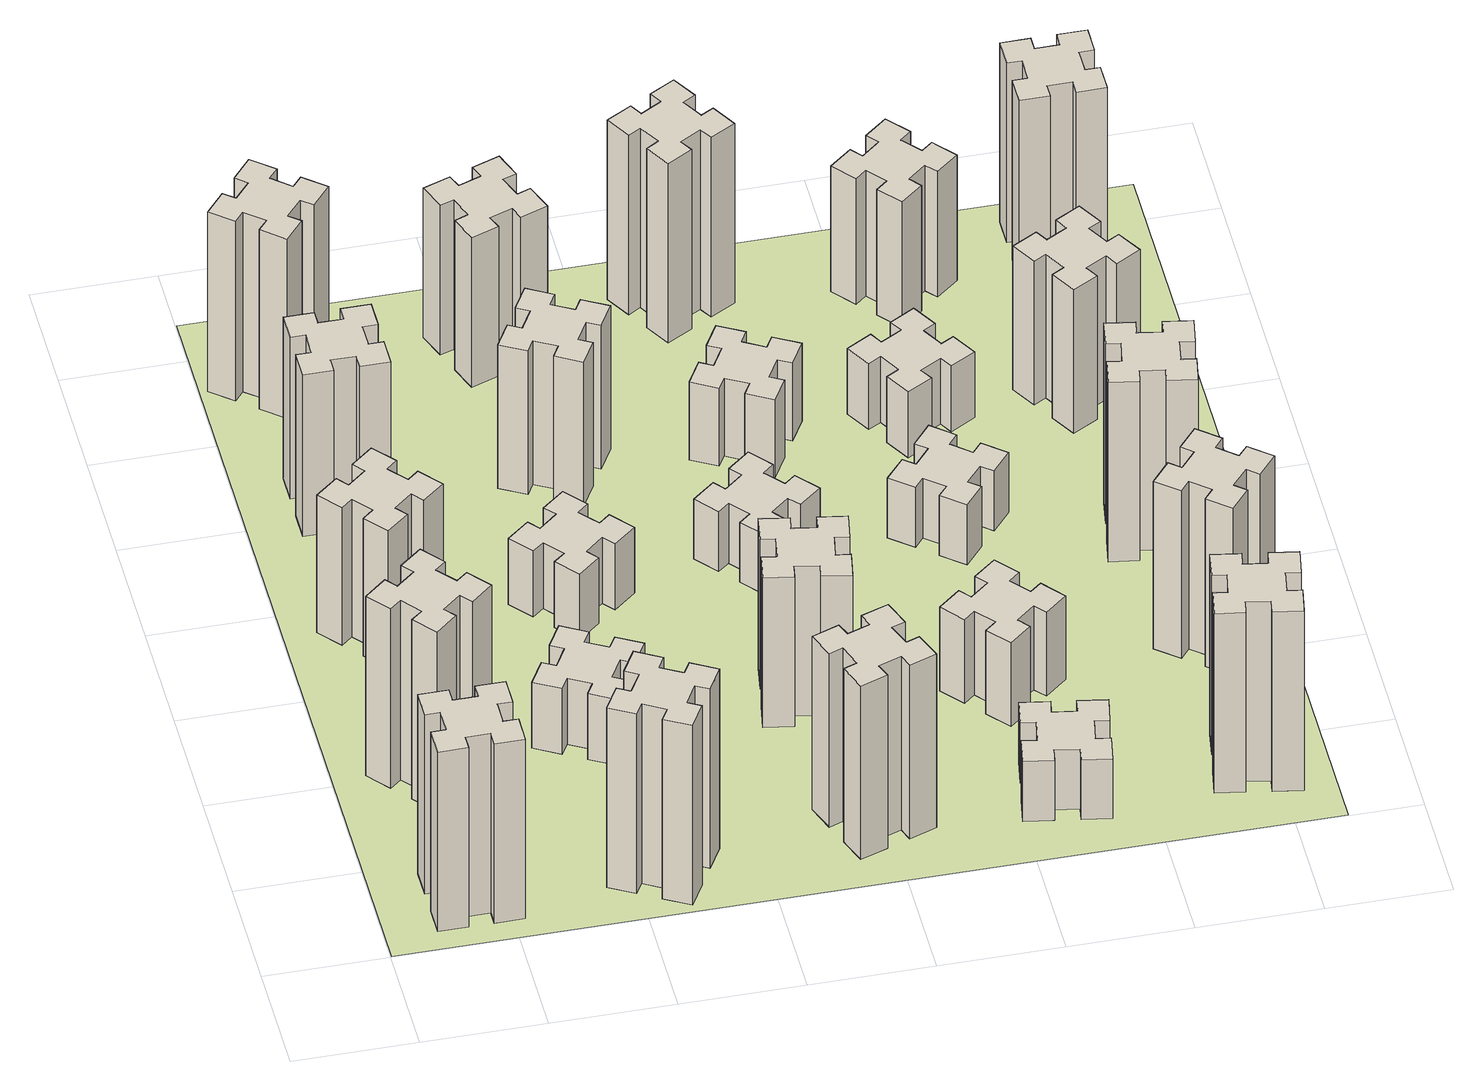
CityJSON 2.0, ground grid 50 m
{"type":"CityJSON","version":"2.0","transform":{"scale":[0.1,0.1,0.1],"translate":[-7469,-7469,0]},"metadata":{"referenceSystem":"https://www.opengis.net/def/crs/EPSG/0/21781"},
"CityObjects":{
"building1":{"type":"Building","attributes":{"class":"1000","function":"1000","usage":"1000","yearOfConstruction":2016,"roofType":"1000","measuredHeight":90,"storeysAboveGround":30,"storeysBelowGround":0},"geometry":[{"type":"Solid","lod":"1","boundaries":[[[[0,1,2,3,4,5,6,7,8,9,10,11,12,13,14,15,16,17,18,19]],[[17,16,20,21]],[[16,15,22,20]],[[15,14,23,22]],[[14,13,24,23]],[[13,12,25,24]],[[12,11,26,25]],[[11,10,27,26]],[[10,9,28,27]],[[9,8,29,28]],[[8,7,30,29]],[[7,6,31,30]],[[6,5,32,31]],[[5,4,33,32]],[[4,3,34,33]],[[3,2,35,34]],[[2,1,36,35]],[[1,0,37,36]],[[0,19,38,37]],[[19,18,39,38]],[[18,17,21,39]],[[24,25,26,27,28,29,30,31,32,33,34,35,36,37,38,39,21,20,22,23]]]]}]},
"building2":{"type":"Building","attributes":{"class":"1000","function":"1000","usage":"1000","yearOfConstruction":2016,"roofType":"1000","measuredHeight":90,"storeysAboveGround":30,"storeysBelowGround":0},"geometry":[{"type":"Solid","lod":"1","boundaries":[[[[40,41,42,43,44,45,46,47,48,49,50,51,52,53,54,55,56,57,58,59]],[[57,56,60,61]],[[56,55,62,60]],[[55,54,63,62]],[[54,53,64,63]],[[53,52,65,64]],[[52,51,66,65]],[[51,50,67,66]],[[50,49,68,67]],[[49,48,69,68]],[[48,47,70,69]],[[47,46,71,70]],[[46,45,72,71]],[[45,44,73,72]],[[44,43,74,73]],[[43,42,75,74]],[[42,41,76,75]],[[41,40,77,76]],[[40,59,78,77]],[[59,58,79,78]],[[58,57,61,79]],[[64,65,66,67,68,69,70,71,72,73,74,75,76,77,78,79,61,60,62,63]]]]}]},
"building3":{"type":"Building","attributes":{"class":"1000","function":"1000","usage":"1000","yearOfConstruction":2016,"roofType":"1000","measuredHeight":69,"storeysAboveGround":30,"storeysBelowGround":0},"geometry":[{"type":"Solid","lod":"1","boundaries":[[[[80,81,82,83,84,85,86,87,88,89,90,91,92,93,94,95,96,97,98,99]],[[97,96,100,101]],[[96,95,102,100]],[[95,94,103,102]],[[94,93,104,103]],[[93,92,105,104]],[[92,91,106,105]],[[91,90,107,106]],[[90,89,108,107]],[[89,88,109,108]],[[88,87,110,109]],[[87,86,111,110]],[[86,85,112,111]],[[85,84,113,112]],[[84,83,114,113]],[[83,82,115,114]],[[82,81,116,115]],[[81,80,117,116]],[[80,99,118,117]],[[99,98,119,118]],[[98,97,101,119]],[[104,105,106,107,108,109,110,111,112,113,114,115,116,117,118,119,101,100,102,103]]]]}]},
"building4":{"type":"Building","attributes":{"class":"1000","function":"1000","usage":"1000","yearOfConstruction":2016,"roofType":"1000","measuredHeight":81,"storeysAboveGround":30,"storeysBelowGround":0},"geometry":[{"type":"Solid","lod":"1","boundaries":[[[[120,121,122,123,124,125,126,127,128,129,130,131,132,133,134,135,136,137,138,139]],[[137,136,140,141]],[[136,135,142,140]],[[135,134,143,142]],[[134,133,144,143]],[[133,132,145,144]],[[132,131,146,145]],[[131,130,147,146]],[[130,129,148,147]],[[129,128,149,148]],[[128,127,150,149]],[[127,126,151,150]],[[126,125,152,151]],[[125,124,153,152]],[[124,123,154,153]],[[123,122,155,154]],[[122,121,156,155]],[[121,120,157,156]],[[120,139,158,157]],[[139,138,159,158]],[[138,137,141,159]],[[144,145,146,147,148,149,150,151,152,153,154,155,156,157,158,159,141,140,142,143]]]]}]},
"building5":{"type":"Building","attributes":{"class":"1000","function":"1000","usage":"1000","yearOfConstruction":2016,"roofType":"1000","measuredHeight":90,"storeysAboveGround":30,"storeysBelowGround":0},"geometry":[{"type":"Solid","lod":"1","boundaries":[[[[160,161,162,163,164,165,166,167,168,169,170,171,172,173,174,175,176,177,178,179]],[[177,176,180,181]],[[176,175,182,180]],[[175,174,183,182]],[[174,173,184,183]],[[173,172,185,184]],[[172,171,186,185]],[[171,170,187,186]],[[170,169,188,187]],[[169,168,189,188]],[[168,167,190,189]],[[167,166,191,190]],[[166,165,192,191]],[[165,164,193,192]],[[164,163,194,193]],[[163,162,195,194]],[[162,161,196,195]],[[161,160,197,196]],[[160,179,198,197]],[[179,178,199,198]],[[178,177,181,199]],[[184,185,186,187,188,189,190,191,192,193,194,195,196,197,198,199,181,180,182,183]]]]}]},
"building6":{"type":"Building","attributes":{"class":"1000","function":"1000","usage":"1000","yearOfConstruction":2016,"roofType":"1000","measuredHeight":90,"storeysAboveGround":30,"storeysBelowGround":0},"geometry":[{"type":"Solid","lod":"1","boundaries":[[[[200,201,202,203,204,205,206,207,208,209,210,211,212,213,214,215,216,217,218,219]],[[217,216,220,221]],[[216,215,222,220]],[[215,214,223,222]],[[214,213,224,223]],[[213,212,225,224]],[[212,211,226,225]],[[211,210,227,226]],[[210,209,228,227]],[[209,208,229,228]],[[208,207,230,229]],[[207,206,231,230]],[[206,205,232,231]],[[205,204,233,232]],[[204,203,234,233]],[[203,202,235,234]],[[202,201,236,235]],[[201,200,237,236]],[[200,219,238,237]],[[219,218,239,238]],[[218,217,221,239]],[[224,225,226,227,228,229,230,231,232,233,234,235,236,237,238,239,221,220,222,223]]]]}]},
"building7":{"type":"Building","attributes":{"class":"1000","function":"1000","usage":"1000","yearOfConstruction":2016,"roofType":"1000","measuredHeight":33,"storeysAboveGround":30,"storeysBelowGround":0},"geometry":[{"type":"Solid","lod":"1","boundaries":[[[[240,241,242,243,244,245,246,247,248,249,250,251,252,253,254,255,256,257,258,259]],[[257,256,260,261]],[[256,255,262,260]],[[255,254,263,262]],[[254,253,264,263]],[[253,252,265,264]],[[252,251,266,265]],[[251,250,267,266]],[[250,249,268,267]],[[249,248,269,268]],[[248,247,270,269]],[[247,246,271,270]],[[246,245,272,271]],[[245,244,273,272]],[[244,243,274,273]],[[243,242,275,274]],[[242,241,276,275]],[[241,240,277,276]],[[240,259,278,277]],[[259,258,279,278]],[[258,257,261,279]],[[264,265,266,267,268,269,270,271,272,273,274,275,276,277,278,279,261,260,262,263]]]]}]},
"building8":{"type":"Building","attributes":{"class":"1000","function":"1000","usage":"1000","yearOfConstruction":2016,"roofType":"1000","measuredHeight":33,"storeysAboveGround":30,"storeysBelowGround":0},"geometry":[{"type":"Solid","lod":"1","boundaries":[[[[280,281,282,283,284,285,286,287,288,289,290,291,292,293,294,295,296,297,298,299]],[[297,296,300,301]],[[296,295,302,300]],[[295,294,303,302]],[[294,293,304,303]],[[293,292,305,304]],[[292,291,306,305]],[[291,290,307,306]],[[290,289,308,307]],[[289,288,309,308]],[[288,287,310,309]],[[287,286,311,310]],[[286,285,312,311]],[[285,284,313,312]],[[284,283,314,313]],[[283,282,315,314]],[[282,281,316,315]],[[281,280,317,316]],[[280,299,318,317]],[[299,298,319,318]],[[298,297,301,319]],[[304,305,306,307,308,309,310,311,312,313,314,315,316,317,318,319,301,300,302,303]]]]}]},
"building9":{"type":"Building","attributes":{"class":"1000","function":"1000","usage":"1000","yearOfConstruction":2016,"roofType":"1000","measuredHeight":72,"storeysAboveGround":30,"storeysBelowGround":0},"geometry":[{"type":"Solid","lod":"1","boundaries":[[[[320,321,322,323,324,325,326,327,328,329,330,331,332,333,334,335,336,337,338,339]],[[337,336,340,341]],[[336,335,342,340]],[[335,334,343,342]],[[334,333,344,343]],[[333,332,345,344]],[[332,331,346,345]],[[331,330,347,346]],[[330,329,348,347]],[[329,328,349,348]],[[328,327,350,349]],[[327,326,351,350]],[[326,325,352,351]],[[325,324,353,352]],[[324,323,354,353]],[[323,322,355,354]],[[322,321,356,355]],[[321,320,357,356]],[[320,339,358,357]],[[339,338,359,358]],[[338,337,341,359]],[[344,345,346,347,348,349,350,351,352,353,354,355,356,357,358,359,341,340,342,343]]]]}]},
"building10":{"type":"Building","attributes":{"class":"1000","function":"1000","usage":"1000","yearOfConstruction":2016,"roofType":"1000","measuredHeight":87,"storeysAboveGround":30,"storeysBelowGround":0},"geometry":[{"type":"Solid","lod":"1","boundaries":[[[[360,361,362,363,364,365,366,367,368,369,370,371,372,373,374,375,376,377,378,379]],[[377,376,380,381]],[[376,375,382,380]],[[375,374,383,382]],[[374,373,384,383]],[[373,372,385,384]],[[372,371,386,385]],[[371,370,387,386]],[[370,369,388,387]],[[369,368,389,388]],[[368,367,390,389]],[[367,366,391,390]],[[366,365,392,391]],[[365,364,393,392]],[[364,363,394,393]],[[363,362,395,394]],[[362,361,396,395]],[[361,360,397,396]],[[360,379,398,397]],[[379,378,399,398]],[[378,377,381,399]],[[384,385,386,387,388,389,390,391,392,393,394,395,396,397,398,399,381,380,382,383]]]]}]},
"building11":{"type":"Building","attributes":{"class":"1000","function":"1000","usage":"1000","yearOfConstruction":2016,"roofType":"1000","measuredHeight":75,"storeysAboveGround":30,"storeysBelowGround":0},"geometry":[{"type":"Solid","lod":"1","boundaries":[[[[400,401,402,403,404,405,406,407,408,409,410,411,412,413,414,415,416,417,418,419]],[[417,416,420,421]],[[416,415,422,420]],[[415,414,423,422]],[[414,413,424,423]],[[413,412,425,424]],[[412,411,426,425]],[[411,410,427,426]],[[410,409,428,427]],[[409,408,429,428]],[[408,407,430,429]],[[407,406,431,430]],[[406,405,432,431]],[[405,404,433,432]],[[404,403,434,433]],[[403,402,435,434]],[[402,401,436,435]],[[401,400,437,436]],[[400,419,438,437]],[[419,418,439,438]],[[418,417,421,439]],[[424,425,426,427,428,429,430,431,432,433,434,435,436,437,438,439,421,420,422,423]]]]}]},
"building12":{"type":"Building","attributes":{"class":"1000","function":"1000","usage":"1000","yearOfConstruction":2016,"roofType":"1000","measuredHeight":75,"storeysAboveGround":30,"storeysBelowGround":0},"geometry":[{"type":"Solid","lod":"1","boundaries":[[[[440,441,442,443,444,445,446,447,448,449,450,451,452,453,454,455,456,457,458,459]],[[457,456,460,461]],[[456,455,462,460]],[[455,454,463,462]],[[454,453,464,463]],[[453,452,465,464]],[[452,451,466,465]],[[451,450,467,466]],[[450,449,468,467]],[[449,448,469,468]],[[448,447,470,469]],[[447,446,471,470]],[[446,445,472,471]],[[445,444,473,472]],[[444,443,474,473]],[[443,442,475,474]],[[442,441,476,475]],[[441,440,477,476]],[[440,459,478,477]],[[459,458,479,478]],[[458,457,461,479]],[[464,465,466,467,468,469,470,471,472,473,474,475,476,477,478,479,461,460,462,463]]]]}]},
"building13":{"type":"Building","attributes":{"class":"1000","function":"1000","usage":"1000","yearOfConstruction":2016,"roofType":"1000","measuredHeight":30,"storeysAboveGround":30,"storeysBelowGround":0},"geometry":[{"type":"Solid","lod":"1","boundaries":[[[[480,481,482,483,484,485,486,487,488,489,490,491,492,493,494,495,496,497,498,499]],[[497,496,500,501]],[[496,495,502,500]],[[495,494,503,502]],[[494,493,504,503]],[[493,492,505,504]],[[492,491,506,505]],[[491,490,507,506]],[[490,489,508,507]],[[489,488,509,508]],[[488,487,510,509]],[[487,486,511,510]],[[486,485,512,511]],[[485,484,513,512]],[[484,483,514,513]],[[483,482,515,514]],[[482,481,516,515]],[[481,480,517,516]],[[480,499,518,517]],[[499,498,519,518]],[[498,497,501,519]],[[504,505,506,507,508,509,510,511,512,513,514,515,516,517,518,519,501,500,502,503]]]]}]},
"building14":{"type":"Building","attributes":{"class":"1000","function":"1000","usage":"1000","yearOfConstruction":2016,"roofType":"1000","measuredHeight":39,"storeysAboveGround":30,"storeysBelowGround":0},"geometry":[{"type":"Solid","lod":"1","boundaries":[[[[520,521,522,523,524,525,526,527,528,529,530,531,532,533,534,535,536,537,538,539]],[[537,536,540,541]],[[536,535,542,540]],[[535,534,543,542]],[[534,533,544,543]],[[533,532,545,544]],[[532,531,546,545]],[[531,530,547,546]],[[530,529,548,547]],[[529,528,549,548]],[[528,527,550,549]],[[527,526,551,550]],[[526,525,552,551]],[[525,524,553,552]],[[524,523,554,553]],[[523,522,555,554]],[[522,521,556,555]],[[521,520,557,556]],[[520,539,558,557]],[[539,538,559,558]],[[538,537,541,559]],[[544,545,546,547,548,549,550,551,552,553,554,555,556,557,558,559,541,540,542,543]]]]}]},
"building15":{"type":"Building","attributes":{"class":"1000","function":"1000","usage":"1000","yearOfConstruction":2016,"roofType":"1000","measuredHeight":30,"storeysAboveGround":30,"storeysBelowGround":0},"geometry":[{"type":"Solid","lod":"1","boundaries":[[[[560,561,562,563,564,565,566,567,568,569,570,571,572,573,574,575,576,577,578,579]],[[577,576,580,581]],[[576,575,582,580]],[[575,574,583,582]],[[574,573,584,583]],[[573,572,585,584]],[[572,571,586,585]],[[571,570,587,586]],[[570,569,588,587]],[[569,568,589,588]],[[568,567,590,589]],[[567,566,591,590]],[[566,565,592,591]],[[565,564,593,592]],[[564,563,594,593]],[[563,562,595,594]],[[562,561,596,595]],[[561,560,597,596]],[[560,579,598,597]],[[579,578,599,598]],[[578,577,581,599]],[[584,585,586,587,588,589,590,591,592,593,594,595,596,597,598,599,581,580,582,583]]]]}]},
"building16":{"type":"Building","attributes":{"class":"1000","function":"1000","usage":"1000","yearOfConstruction":2016,"roofType":"1000","measuredHeight":90,"storeysAboveGround":30,"storeysBelowGround":0},"geometry":[{"type":"Solid","lod":"1","boundaries":[[[[600,601,602,603,604,605,606,607,608,609,610,611,612,613,614,615,616,617,618,619]],[[617,616,620,621]],[[616,615,622,620]],[[615,614,623,622]],[[614,613,624,623]],[[613,612,625,624]],[[612,611,626,625]],[[611,610,627,626]],[[610,609,628,627]],[[609,608,629,628]],[[608,607,630,629]],[[607,606,631,630]],[[606,605,632,631]],[[605,604,633,632]],[[604,603,634,633]],[[603,602,635,634]],[[602,601,636,635]],[[601,600,637,636]],[[600,619,638,637]],[[619,618,639,638]],[[618,617,621,639]],[[624,625,626,627,628,629,630,631,632,633,634,635,636,637,638,639,621,620,622,623]]]]}]},
"building17":{"type":"Building","attributes":{"class":"1000","function":"1000","usage":"1000","yearOfConstruction":2016,"roofType":"1000","measuredHeight":42,"storeysAboveGround":30,"storeysBelowGround":0},"geometry":[{"type":"Solid","lod":"1","boundaries":[[[[640,641,642,643,644,645,646,647,648,649,650,651,652,653,654,655,656,657,658,659]],[[657,656,660,661]],[[656,655,662,660]],[[655,654,663,662]],[[654,653,664,663]],[[653,652,665,664]],[[652,651,666,665]],[[651,650,667,666]],[[650,649,668,667]],[[649,648,669,668]],[[648,647,670,669]],[[647,646,671,670]],[[646,645,672,671]],[[645,644,673,672]],[[644,643,674,673]],[[643,642,675,674]],[[642,641,676,675]],[[641,640,677,676]],[[640,659,678,677]],[[659,658,679,678]],[[658,657,661,679]],[[664,665,666,667,668,669,670,671,672,673,674,675,676,677,678,679,661,660,662,663]]]]}]},
"building18":{"type":"Building","attributes":{"class":"1000","function":"1000","usage":"1000","yearOfConstruction":2016,"roofType":"1000","measuredHeight":30,"storeysAboveGround":30,"storeysBelowGround":0},"geometry":[{"type":"Solid","lod":"1","boundaries":[[[[680,681,682,683,684,685,686,687,688,689,690,691,692,693,694,695,696,697,698,699]],[[697,696,700,701]],[[696,695,702,700]],[[695,694,703,702]],[[694,693,704,703]],[[693,692,705,704]],[[692,691,706,705]],[[691,690,707,706]],[[690,689,708,707]],[[689,688,709,708]],[[688,687,710,709]],[[687,686,711,710]],[[686,685,712,711]],[[685,684,713,712]],[[684,683,714,713]],[[683,682,715,714]],[[682,681,716,715]],[[681,680,717,716]],[[680,699,718,717]],[[699,698,719,718]],[[698,697,701,719]],[[704,705,706,707,708,709,710,711,712,713,714,715,716,717,718,719,701,700,702,703]]]]}]},
"building19":{"type":"Building","attributes":{"class":"1000","function":"1000","usage":"1000","yearOfConstruction":2016,"roofType":"1000","measuredHeight":33,"storeysAboveGround":30,"storeysBelowGround":0},"geometry":[{"type":"Solid","lod":"1","boundaries":[[[[720,721,722,723,724,725,726,727,728,729,730,731,732,733,734,735,736,737,738,739]],[[737,736,740,741]],[[736,735,742,740]],[[735,734,743,742]],[[734,733,744,743]],[[733,732,745,744]],[[732,731,746,745]],[[731,730,747,746]],[[730,729,748,747]],[[729,728,749,748]],[[728,727,750,749]],[[727,726,751,750]],[[726,725,752,751]],[[725,724,753,752]],[[724,723,754,753]],[[723,722,755,754]],[[722,721,756,755]],[[721,720,757,756]],[[720,739,758,757]],[[739,738,759,758]],[[738,737,741,759]],[[744,745,746,747,748,749,750,751,752,753,754,755,756,757,758,759,741,740,742,743]]]]}]},
"building20":{"type":"Building","attributes":{"class":"1000","function":"1000","usage":"1000","yearOfConstruction":2016,"roofType":"1000","measuredHeight":90,"storeysAboveGround":30,"storeysBelowGround":0},"geometry":[{"type":"Solid","lod":"1","boundaries":[[[[760,761,762,763,764,765,766,767,768,769,770,771,772,773,774,775,776,777,778,779]],[[777,776,780,781]],[[776,775,782,780]],[[775,774,783,782]],[[774,773,784,783]],[[773,772,785,784]],[[772,771,786,785]],[[771,770,787,786]],[[770,769,788,787]],[[769,768,789,788]],[[768,767,790,789]],[[767,766,791,790]],[[766,765,792,791]],[[765,764,793,792]],[[764,763,794,793]],[[763,762,795,794]],[[762,761,796,795]],[[761,760,797,796]],[[760,779,798,797]],[[779,778,799,798]],[[778,777,781,799]],[[784,785,786,787,788,789,790,791,792,793,794,795,796,797,798,799,781,780,782,783]]]]}]},
"building21":{"type":"Building","attributes":{"class":"1000","function":"1000","usage":"1000","yearOfConstruction":2016,"roofType":"1000","measuredHeight":63,"storeysAboveGround":30,"storeysBelowGround":0},"geometry":[{"type":"Solid","lod":"1","boundaries":[[[[800,801,802,803,804,805,806,807,808,809,810,811,812,813,814,815,816,817,818,819]],[[817,816,820,821]],[[816,815,822,820]],[[815,814,823,822]],[[814,813,824,823]],[[813,812,825,824]],[[812,811,826,825]],[[811,810,827,826]],[[810,809,828,827]],[[809,808,829,828]],[[808,807,830,829]],[[807,806,831,830]],[[806,805,832,831]],[[805,804,833,832]],[[804,803,834,833]],[[803,802,835,834]],[[802,801,836,835]],[[801,800,837,836]],[[800,819,838,837]],[[819,818,839,838]],[[818,817,821,839]],[[824,825,826,827,828,829,830,831,832,833,834,835,836,837,838,839,821,820,822,823]]]]}]},
"building22":{"type":"Building","attributes":{"class":"1000","function":"1000","usage":"1000","yearOfConstruction":2016,"roofType":"1000","measuredHeight":84,"storeysAboveGround":30,"storeysBelowGround":0},"geometry":[{"type":"Solid","lod":"1","boundaries":[[[[840,841,842,843,844,845,846,847,848,849,850,851,852,853,854,855,856,857,858,859]],[[857,856,860,861]],[[856,855,862,860]],[[855,854,863,862]],[[854,853,864,863]],[[853,852,865,864]],[[852,851,866,865]],[[851,850,867,866]],[[850,849,868,867]],[[849,848,869,868]],[[848,847,870,869]],[[847,846,871,870]],[[846,845,872,871]],[[845,844,873,872]],[[844,843,874,873]],[[843,842,875,874]],[[842,841,876,875]],[[841,840,877,876]],[[840,859,878,877]],[[859,858,879,878]],[[858,857,861,879]],[[864,865,866,867,868,869,870,871,872,873,874,875,876,877,878,879,861,860,862,863]]]]}]},
"building23":{"type":"Building","attributes":{"class":"1000","function":"1000","usage":"1000","yearOfConstruction":2016,"roofType":"1000","measuredHeight":90,"storeysAboveGround":30,"storeysBelowGround":0},"geometry":[{"type":"Solid","lod":"1","boundaries":[[[[880,881,882,883,884,885,886,887,888,889,890,891,892,893,894,895,896,897,898,899]],[[897,896,900,901]],[[896,895,902,900]],[[895,894,903,902]],[[894,893,904,903]],[[893,892,905,904]],[[892,891,906,905]],[[891,890,907,906]],[[890,889,908,907]],[[889,888,909,908]],[[888,887,910,909]],[[887,886,911,910]],[[886,885,912,911]],[[885,884,913,912]],[[884,883,914,913]],[[883,882,915,914]],[[882,881,916,915]],[[881,880,917,916]],[[880,899,918,917]],[[899,898,919,918]],[[898,897,901,919]],[[904,905,906,907,908,909,910,911,912,913,914,915,916,917,918,919,901,900,902,903]]]]}]},
"building24":{"type":"Building","attributes":{"class":"1000","function":"1000","usage":"1000","yearOfConstruction":2016,"roofType":"1000","measuredHeight":72,"storeysAboveGround":30,"storeysBelowGround":0},"geometry":[{"type":"Solid","lod":"1","boundaries":[[[[920,921,922,923,924,925,926,927,928,929,930,931,932,933,934,935,936,937,938,939]],[[937,936,940,941]],[[936,935,942,940]],[[935,934,943,942]],[[934,933,944,943]],[[933,932,945,944]],[[932,931,946,945]],[[931,930,947,946]],[[930,929,948,947]],[[929,928,949,948]],[[928,927,950,949]],[[927,926,951,950]],[[926,925,952,951]],[[925,924,953,952]],[[924,923,954,953]],[[923,922,955,954]],[[922,921,956,955]],[[921,920,957,956]],[[920,939,958,957]],[[939,938,959,958]],[[938,937,941,959]],[[944,945,946,947,948,949,950,951,952,953,954,955,956,957,958,959,941,940,942,943]]]]}]},
"building25":{"type":"Building","attributes":{"class":"1000","function":"1000","usage":"1000","yearOfConstruction":2016,"roofType":"1000","measuredHeight":90,"storeysAboveGround":30,"storeysBelowGround":0},"geometry":[{"type":"Solid","lod":"1","boundaries":[[[[960,961,962,963,964,965,966,967,968,969,970,971,972,973,974,975,976,977,978,979]],[[977,976,980,981]],[[976,975,982,980]],[[975,974,983,982]],[[974,973,984,983]],[[973,972,985,984]],[[972,971,986,985]],[[971,970,987,986]],[[970,969,988,987]],[[969,968,989,988]],[[968,967,990,989]],[[967,966,991,990]],[[966,965,992,991]],[[965,964,993,992]],[[964,963,994,993]],[[963,962,995,994]],[[962,961,996,995]],[[961,960,997,996]],[[960,979,998,997]],[[979,978,999,998]],[[978,977,981,999]],[[984,985,986,987,988,989,990,991,992,993,994,995,996,997,998,999,981,980,982,983]]]]}]},
"landuse1":{"type":"LandUse","attributes":{"name":"plot1","function":"1010"},"geometry":[{"type":"MultiSurface","lod":"1","boundaries":[[[1000,1001,1002,1003]]]}]}
},
"vertices":[
[265,325,0],[265,225,0],[205,225,0],[205,105,0],[325,105,0],[325,165,0],[425,165,0],[425,105,0],[545,105,0],[545,225,0],[485,225,0],[485,325,0],[545,325,0],[545,445,0],[425,445,0],[425,385,0],[325,385,0],[325,445,0],[205,445,0],[205,325,0],[325,385,900],[325,445,900],[425,385,900],[425,445,900],[545,445,900],[545,325,900],[485,325,900],[485,225,900],[545,225,900],[545,105,900],[425,105,900],[425,165,900],[325,165,900],[325,105,900],[205,105,900],[205,225,900],[265,225,900],[265,325,900],[205,325,900],[205,445,900],
[492,1048,0],[427,1124,0],[473,1163,0],[396,1255,0],[304,1178,0],[343,1132,0],[266,1067,0],[228,1113,0],[136,1036,0],[213,944,0],[259,983,0],[323,906,0],[277,868,0],[354,776,0],[446,853,0],[408,899,0],[484,963,0],[523,917,0],[615,994,0],[538,1086,0],[484,963,900],[523,917,900],[408,899,900],[446,853,900],[354,776,900],[277,868,900],[323,906,900],[259,983,900],[213,944,900],[136,1036,900],[228,1113,900],[266,1067,900],[343,1132,900],[304,1178,900],[396,1255,900],[473,1163,900],[427,1124,900],[492,1048,900],[538,1086,900],[615,994,900],
[492,1888,0],[427,1964,0],[473,2003,0],[396,2095,0],[304,2018,0],[343,1972,0],[266,1907,0],[228,1953,0],[136,1876,0],[213,1784,0],[259,1823,0],[323,1746,0],[277,1708,0],[354,1616,0],[446,1693,0],[408,1739,0],[484,1803,0],[523,1757,0],[615,1834,0],[538,1926,0],[484,1803,690],[523,1757,690],[408,1739,690],[446,1693,690],[354,1616,690],[277,1708,690],[323,1746,690],[259,1823,690],[213,1784,690],[136,1876,690],[228,1953,690],[266,1907,690],[343,1972,690],[304,2018,690],[396,2095,690],[473,2003,690],[427,1964,690],[492,1888,690],[538,1926,690],[615,1834,690],
[485,2545,0],[485,2645,0],[545,2645,0],[545,2765,0],[425,2765,0],[425,2705,0],[325,2705,0],[325,2765,0],[205,2765,0],[205,2645,0],[265,2645,0],[265,2545,0],[205,2545,0],[205,2425,0],[325,2425,0],[325,2485,0],[425,2485,0],[425,2425,0],[545,2425,0],[545,2545,0],[425,2485,810],[425,2425,810],[325,2485,810],[325,2425,810],[205,2425,810],[205,2545,810],[265,2545,810],[265,2645,810],[205,2645,810],[205,2765,810],[325,2765,810],[325,2705,810],[425,2705,810],[425,2765,810],[545,2765,810],[545,2645,810],[485,2645,810],[485,2545,810],[545,2545,810],[545,2425,810],
[1214,346,0],[1127,396,0],[1157,448,0],[1053,508,0],[993,404,0],[1045,374,0],[995,287,0],[943,317,0],[883,213,0],[987,153,0],[1017,205,0],[1104,155,0],[1074,103,0],[1178,43,0],[1238,147,0],[1186,177,0],[1236,264,0],[1288,234,0],[1348,338,0],[1244,398,0],[1236,264,900],[1288,234,900],[1186,177,900],[1238,147,900],[1178,43,900],[1074,103,900],[1104,155,900],[1017,205,900],[987,153,900],[883,213,900],[943,317,900],[995,287,900],[1045,374,900],[993,404,900],[1053,508,900],[1157,448,900],[1127,396,900],[1214,346,900],[1244,398,900],[1348,338,900],
[384,3387,0],[308,3452,0],[346,3498,0],[254,3575,0],[177,3483,0],[223,3444,0],[159,3368,0],[113,3406,0],[36,3314,0],[128,3237,0],[166,3283,0],[243,3219,0],[204,3173,0],[296,3096,0],[373,3188,0],[327,3226,0],[392,3303,0],[438,3264,0],[515,3356,0],[423,3433,0],[392,3303,900],[438,3264,900],[327,3226,900],[373,3188,900],[296,3096,900],[204,3173,900],[243,3219,900],[166,3283,900],[128,3237,900],[36,3314,900],[113,3406,900],[159,3368,900],[223,3444,900],[177,3483,900],[254,3575,900],[346,3498,900],[308,3452,900],[384,3387,900],[423,3433,900],[515,3356,900],
[1086,1017,0],[1136,1104,0],[1188,1074,0],[1248,1178,0],[1144,1238,0],[1114,1186,0],[1027,1236,0],[1057,1288,0],[953,1348,0],[893,1244,0],[945,1214,0],[895,1127,0],[843,1157,0],[783,1053,0],[887,993,0],[917,1045,0],[1004,995,0],[974,943,0],[1078,883,0],[1138,987,0],[1004,995,330],[974,943,330],[917,1045,330],[887,993,330],[783,1053,330],[843,1157,330],[895,1127,330],[945,1214,330],[893,1244,330],[953,1348,330],[1057,1288,330],[1027,1236,330],[1114,1186,330],[1144,1238,330],[1248,1178,330],[1188,1074,330],[1136,1104,330],[1086,1017,330],[1138,987,330],[1078,883,330],
[1083,1972,0],[1006,1907,0],[968,1953,0],[876,1876,0],[953,1784,0],[999,1823,0],[1063,1746,0],[1017,1708,0],[1094,1616,0],[1186,1693,0],[1148,1739,0],[1224,1803,0],[1263,1757,0],[1355,1834,0],[1278,1926,0],[1232,1888,0],[1167,1964,0],[1213,2003,0],[1136,2095,0],[1044,2018,0],[1167,1964,330],[1213,2003,330],[1232,1888,330],[1278,1926,330],[1355,1834,330],[1263,1757,330],[1224,1803,330],[1148,1739,330],[1186,1693,330],[1094,1616,330],[1017,1708,330],[1063,1746,330],[999,1823,330],[953,1784,330],[876,1876,330],[968,1953,330],[1006,1907,330],[1083,1972,330],[1044,2018,330],[1136,2095,330],
[1314,2666,0],[1227,2716,0],[1257,2768,0],[1153,2828,0],[1093,2724,0],[1145,2694,0],[1095,2607,0],[1043,2637,0],[983,2533,0],[1087,2473,0],[1117,2525,0],[1204,2475,0],[1174,2423,0],[1278,2363,0],[1338,2467,0],[1286,2497,0],[1336,2584,0],[1388,2554,0],[1448,2658,0],[1344,2718,0],[1336,2584,720],[1388,2554,720],[1286,2497,720],[1338,2467,720],[1278,2363,720],[1174,2423,720],[1204,2475,720],[1117,2525,720],[1087,2473,720],[983,2533,720],[1043,2637,720],[1095,2607,720],[1145,2694,720],[1093,2724,720],[1153,2828,720],[1257,2768,720],[1227,2716,720],[1314,2666,720],[1344,2718,720],[1448,2658,720],
[1965,496,0],[1871,462,0],[1850,518,0],[1737,477,0],[1779,364,0],[1835,385,0],[1869,291,0],[1813,270,0],[1854,157,0],[1967,199,0],[1946,255,0],[2040,289,0],[2060,233,0],[2173,274,0],[2132,387,0],[2076,366,0],[2042,460,0],[2098,480,0],[2057,593,0],[1944,552,0],[2042,460,870],[2098,480,870],[2076,366,870],[2132,387,870],[2173,274,870],[2060,233,870],[2040,289,870],[1946,255,870],[1967,199,870],[1854,157,870],[1813,270,870],[1869,291,870],[1835,385,870],[1779,364,870],[1737,477,870],[1850,518,870],[1871,462,870],[1965,496,870],[1944,552,870],[2057,593,870],
[1125,3456,0],[1031,3422,0],[1010,3478,0],[897,3437,0],[939,3324,0],[995,3345,0],[1029,3251,0],[973,3230,0],[1014,3117,0],[1127,3159,0],[1106,3215,0],[1200,3249,0],[1220,3193,0],[1333,3234,0],[1292,3347,0],[1236,3326,0],[1202,3420,0],[1258,3440,0],[1217,3553,0],[1104,3512,0],[1202,3420,750],[1258,3440,750],[1236,3326,750],[1292,3347,750],[1333,3234,750],[1220,3193,750],[1200,3249,750],[1106,3215,750],[1127,3159,750],[1014,3117,750],[973,3230,750],[1029,3251,750],[995,3345,750],[939,3324,750],[897,3437,750],[1010,3478,750],[1031,3422,750],[1125,3456,750],[1104,3512,750],[1217,3553,750],
[1955,1047,0],[1972,1145,0],[2031,1135,0],[2052,1253,0],[1934,1274,0],[1924,1215,0],[1825,1232,0],[1836,1291,0],[1717,1312,0],[1697,1194,0],[1756,1184,0],[1738,1085,0],[1679,1096,0],[1658,977,0],[1777,957,0],[1787,1016,0],[1885,998,0],[1875,939,0],[1993,918,0],[2014,1037,0],[1885,998,750],[1875,939,750],[1787,1016,750],[1777,957,750],[1658,977,750],[1679,1096,750],[1738,1085,750],[1756,1184,750],[1697,1194,750],[1717,1312,750],[1836,1291,750],[1825,1232,750],[1924,1215,750],[1934,1274,750],[2052,1253,750],[2031,1135,750],[1972,1145,750],[1955,1047,750],[2014,1037,750],[1993,918,750],
[1972,1988,0],[1907,2064,0],[1953,2103,0],[1876,2195,0],[1784,2118,0],[1823,2072,0],[1746,2007,0],[1708,2053,0],[1616,1976,0],[1693,1884,0],[1739,1923,0],[1803,1846,0],[1757,1808,0],[1834,1716,0],[1926,1793,0],[1888,1839,0],[1964,1903,0],[2003,1857,0],[2095,1934,0],[2018,2026,0],[1964,1903,300],[2003,1857,300],[1888,1839,300],[1926,1793,300],[1834,1716,300],[1757,1808,300],[1803,1846,300],[1739,1923,300],[1693,1884,300],[1616,1976,300],[1708,2053,300],[1746,2007,300],[1823,2072,300],[1784,2118,300],[1876,2195,300],[1953,2103,300],[1907,2064,300],[1972,1988,300],[2018,2026,300],[2095,1934,300],
[2026,2497,0],[2076,2584,0],[2128,2554,0],[2188,2658,0],[2084,2718,0],[2054,2666,0],[1967,2716,0],[1997,2768,0],[1893,2828,0],[1833,2724,0],[1885,2694,0],[1835,2607,0],[1783,2637,0],[1723,2533,0],[1827,2473,0],[1857,2525,0],[1944,2475,0],[1914,2423,0],[2018,2363,0],[2078,2467,0],[1944,2475,390],[1914,2423,390],[1857,2525,390],[1827,2473,390],[1723,2533,390],[1783,2637,390],[1835,2607,390],[1885,2694,390],[1833,2724,390],[1893,2828,390],[1997,2768,390],[1967,2716,390],[2054,2666,390],[2084,2718,390],[2188,2658,390],[2128,2554,390],[2076,2584,390],[2026,2497,390],[2078,2467,390],[2018,2363,390],
[2596,444,0],[2578,345,0],[2519,356,0],[2498,237,0],[2617,217,0],[2627,276,0],[2725,258,0],[2715,199,0],[2833,178,0],[2854,297,0],[2795,307,0],[2812,405,0],[2871,395,0],[2892,513,0],[2774,534,0],[2764,475,0],[2665,492,0],[2676,551,0],[2557,572,0],[2537,454,0],[2665,492,300],[2676,551,300],[2764,475,300],[2774,534,300],[2892,513,300],[2871,395,300],[2812,405,300],[2795,307,300],[2854,297,300],[2833,178,300],[2715,199,300],[2725,258,300],[2627,276,300],[2617,217,300],[2498,237,300],[2519,356,300],[2578,345,300],[2596,444,300],[2537,454,300],[2557,572,300],
[1844,3556,0],[1757,3506,0],[1727,3558,0],[1623,3498,0],[1683,3394,0],[1735,3424,0],[1785,3337,0],[1733,3307,0],[1793,3203,0],[1897,3263,0],[1867,3315,0],[1954,3365,0],[1984,3313,0],[2088,3373,0],[2028,3477,0],[1976,3447,0],[1926,3534,0],[1978,3564,0],[1918,3668,0],[1814,3608,0],[1926,3534,900],[1978,3564,900],[1976,3447,900],[2028,3477,900],[2088,3373,900],[1984,3313,900],[1954,3365,900],[1867,3315,900],[1897,3263,900],[1793,3203,900],[1733,3307,900],[1785,3337,900],[1735,3424,900],[1683,3394,900],[1623,3498,900],[1727,3558,900],[1757,3506,900],[1844,3556,900],[1814,3608,900],[1918,3668,900],
[2563,1132,0],[2486,1067,0],[2448,1113,0],[2356,1036,0],[2433,944,0],[2479,983,0],[2543,906,0],[2497,868,0],[2574,776,0],[2666,853,0],[2628,899,0],[2704,963,0],[2743,917,0],[2835,994,0],[2758,1086,0],[2712,1048,0],[2647,1124,0],[2693,1163,0],[2616,1255,0],[2524,1178,0],[2647,1124,420],[2693,1163,420],[2712,1048,420],[2758,1086,420],[2835,994,420],[2743,917,420],[2704,963,420],[2628,899,420],[2666,853,420],[2574,776,420],[2497,868,420],[2543,906,420],[2479,983,420],[2433,944,420],[2356,1036,420],[2448,1113,420],[2486,1067,420],[2563,1132,420],[2524,1178,420],[2616,1255,420],
[2704,2007,0],[2628,2072,0],[2666,2118,0],[2574,2195,0],[2497,2103,0],[2543,2064,0],[2479,1988,0],[2433,2026,0],[2356,1934,0],[2448,1857,0],[2486,1903,0],[2563,1839,0],[2524,1793,0],[2616,1716,0],[2693,1808,0],[2647,1846,0],[2712,1923,0],[2758,1884,0],[2835,1976,0],[2743,2053,0],[2712,1923,300],[2758,1884,300],[2647,1846,300],[2693,1808,300],[2616,1716,300],[2524,1793,300],[2563,1839,300],[2486,1903,300],[2448,1857,300],[2356,1934,300],[2433,2026,300],[2479,1988,300],[2543,2064,300],[2497,2103,300],[2574,2195,300],[2666,2118,300],[2628,2072,300],[2704,2007,300],[2743,2053,300],[2835,1976,300],
[2475,2584,0],[2525,2497,0],[2473,2467,0],[2533,2363,0],[2637,2423,0],[2607,2475,0],[2694,2525,0],[2724,2473,0],[2828,2533,0],[2768,2637,0],[2716,2607,0],[2666,2694,0],[2718,2724,0],[2658,2828,0],[2554,2768,0],[2584,2716,0],[2497,2666,0],[2467,2718,0],[2363,2658,0],[2423,2554,0],[2497,2666,330],[2467,2718,330],[2584,2716,330],[2554,2768,330],[2658,2828,330],[2718,2724,330],[2666,2694,330],[2716,2607,330],[2768,2637,330],[2828,2533,330],[2724,2473,330],[2694,2525,330],[2607,2475,330],[2637,2423,330],[2533,2363,330],[2473,2467,330],[2525,2497,330],[2475,2584,330],[2423,2554,330],[2363,2658,330],
[3504,475,0],[3405,492,0],[3416,551,0],[3297,572,0],[3277,454,0],[3336,444,0],[3318,345,0],[3259,356,0],[3238,237,0],[3357,217,0],[3367,276,0],[3465,258,0],[3455,199,0],[3573,178,0],[3594,297,0],[3535,307,0],[3552,405,0],[3611,395,0],[3632,513,0],[3514,534,0],[3552,405,900],[3611,395,900],[3535,307,900],[3594,297,900],[3573,178,900],[3455,199,900],[3465,258,900],[3367,276,900],[3357,217,900],[3238,237,900],[3259,356,900],[3318,345,900],[3336,444,900],[3277,454,900],[3297,572,900],[3416,551,900],[3405,492,900],[3504,475,900],[3514,534,900],[3632,513,900],
[2812,3368,0],[2747,3444,0],[2793,3483,0],[2716,3575,0],[2624,3498,0],[2663,3452,0],[2586,3387,0],[2548,3433,0],[2456,3356,0],[2533,3264,0],[2579,3303,0],[2643,3226,0],[2597,3188,0],[2674,3096,0],[2766,3173,0],[2728,3219,0],[2804,3283,0],[2843,3237,0],[2935,3314,0],[2858,3406,0],[2804,3283,630],[2843,3237,630],[2728,3219,630],[2766,3173,630],[2674,3096,630],[2597,3188,630],[2643,3226,630],[2579,3303,630],[2533,3264,630],[2456,3356,630],[2548,3433,630],[2586,3387,630],[2663,3452,630],[2624,3498,630],[2716,3575,630],[2793,3483,630],[2747,3444,630],[2812,3368,630],[2858,3406,630],[2935,3314,630],
[3487,1006,0],[3552,1083,0],[3598,1044,0],[3675,1136,0],[3583,1213,0],[3544,1167,0],[3468,1232,0],[3506,1278,0],[3414,1355,0],[3337,1263,0],[3383,1224,0],[3319,1148,0],[3273,1186,0],[3196,1094,0],[3288,1017,0],[3326,1063,0],[3403,999,0],[3364,953,0],[3456,876,0],[3533,968,0],[3403,999,840],[3364,953,840],[3326,1063,840],[3288,1017,840],[3196,1094,840],[3273,1186,840],[3319,1148,840],[3383,1224,840],[3337,1263,840],[3414,1355,840],[3506,1278,840],[3468,1232,840],[3544,1167,840],[3583,1213,840],[3675,1136,840],[3598,1044,840],[3552,1083,840],[3487,1006,840],[3533,968,840],[3456,876,840],
[3267,1656,0],[3365,1638,0],[3355,1579,0],[3473,1558,0],[3494,1677,0],[3435,1687,0],[3452,1785,0],[3511,1775,0],[3532,1893,0],[3414,1914,0],[3404,1855,0],[3305,1872,0],[3316,1931,0],[3197,1952,0],[3177,1834,0],[3236,1824,0],[3218,1725,0],[3159,1736,0],[3138,1617,0],[3257,1597,0],[3218,1725,900],[3159,1736,900],[3236,1824,900],[3177,1834,900],[3197,1952,900],[3316,1931,900],[3305,1872,900],[3404,1855,900],[3414,1914,900],[3532,1893,900],[3511,1775,900],[3452,1785,900],[3435,1687,900],[3494,1677,900],[3473,1558,900],[3355,1579,900],[3365,1638,900],[3267,1656,900],[3257,1597,900],[3138,1617,900],
[3247,2475,0],[3334,2525,0],[3364,2473,0],[3468,2533,0],[3408,2637,0],[3356,2607,0],[3306,2694,0],[3358,2724,0],[3298,2828,0],[3194,2768,0],[3224,2716,0],[3137,2666,0],[3107,2718,0],[3003,2658,0],[3063,2554,0],[3115,2584,0],[3165,2497,0],[3113,2467,0],[3173,2363,0],[3277,2423,0],[3165,2497,720],[3113,2467,720],[3115,2584,720],[3063,2554,720],[3003,2658,720],[3107,2718,720],[3137,2666,720],[3224,2716,720],[3194,2768,720],[3298,2828,720],[3358,2724,720],[3306,2694,720],[3356,2607,720],[3408,2637,720],[3468,2533,720],[3364,2473,720],[3334,2525,720],[3247,2475,720],[3277,2423,720],[3173,2363,720],
[3285,3325,0],[3385,3325,0],[3385,3265,0],[3505,3265,0],[3505,3385,0],[3445,3385,0],[3445,3485,0],[3505,3485,0],[3505,3605,0],[3385,3605,0],[3385,3545,0],[3285,3545,0],[3285,3605,0],[3165,3605,0],[3165,3485,0],[3225,3485,0],[3225,3385,0],[3165,3385,0],[3165,3265,0],[3285,3265,0],[3225,3385,900],[3165,3385,900],[3225,3485,900],[3165,3485,900],[3165,3605,900],[3285,3605,900],[3285,3545,900],[3385,3545,900],[3385,3605,900],[3505,3605,900],[3505,3485,900],[3445,3485,900],[3445,3385,900],[3505,3385,900],[3505,3265,900],[3385,3265,900],[3385,3325,900],[3285,3325,900],[3285,3265,900],[3165,3265,900],
[5,3705,0],[3705,3705,0],[3705,5,0],[5,5,0]
]}
